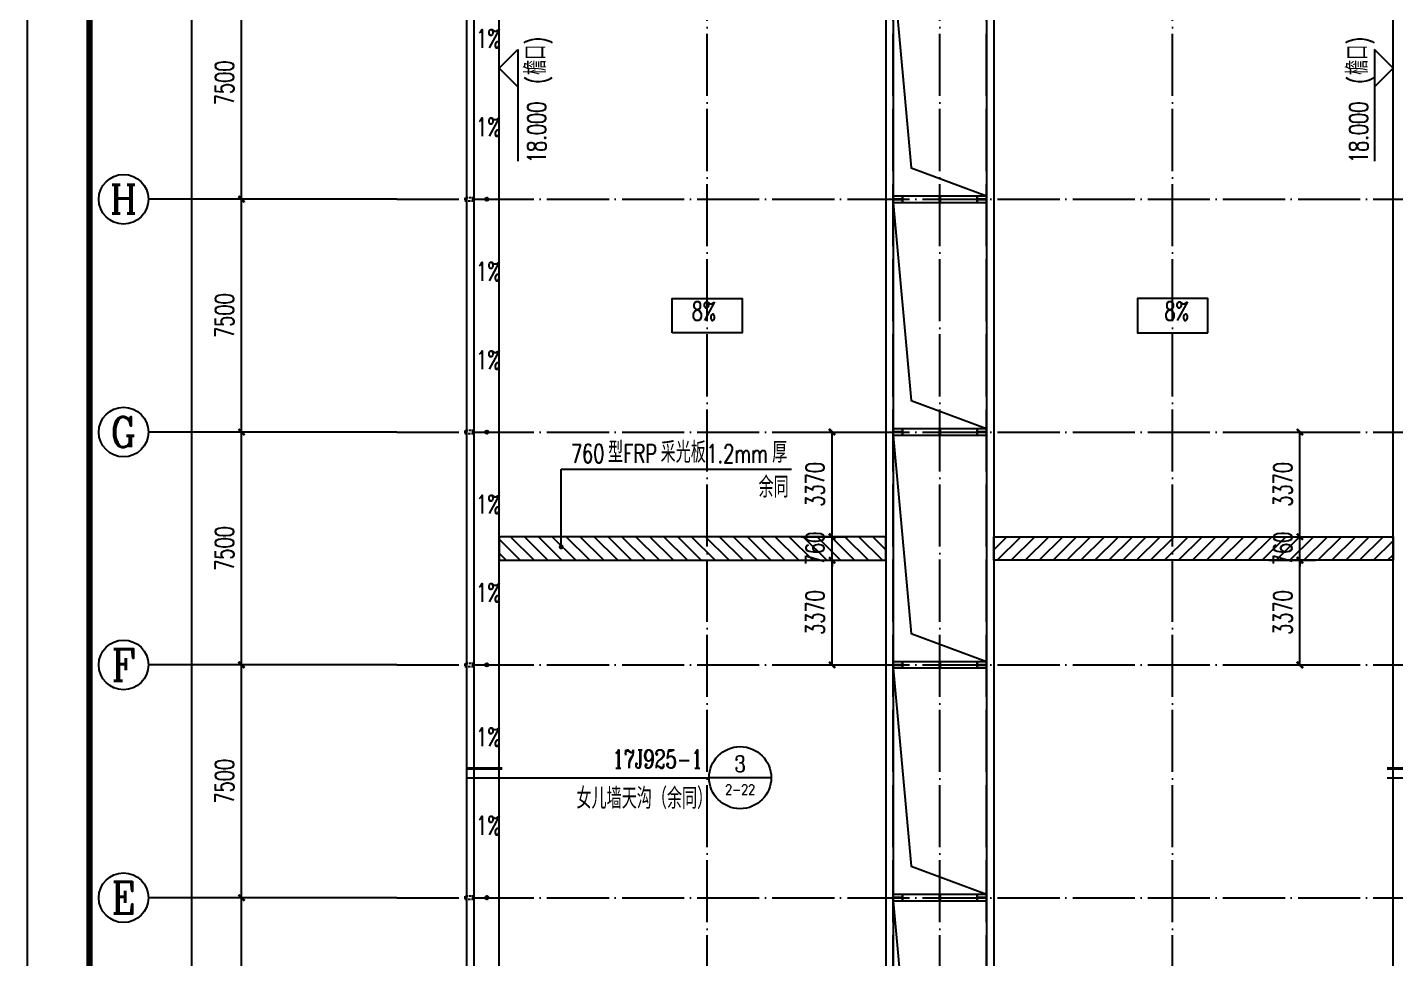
# Model space of a CAD drawing. Extents: x 14095202 to 14511487, y -1430609 to -90420.
# Drawn here: x 14387687 to 14431771, y -737833 to -707833 of the extents above; entities that cross this region are included whole.
import ezdxf
from ezdxf.enums import TextEntityAlignment as Align

# ---------------------------------------------------------------- set-up
doc = ezdxf.new("R2010")
doc.units = 0
doc.header["$LTSCALE"] = 1000
doc.header["$MEASUREMENT"] = 0
doc.linetypes.add('DASH', pattern=[0.35, 0.25, -0.1])
doc.linetypes.add('DOTE', pattern=[2.42, 2, -0.2, 0.02, -0.2])
for name, color, linetype in [('AXIS', 3, 'Continuous'), ('AXIS_TEXT', 7, 'Continuous'), ('COLUMN', 2, 'Continuous'), ('DIM_IDEN', 3, 'Continuous'), ('DIM_LEAD', 3, 'Continuous'), ('DIM_SYMB', 3, 'Continuous'), ('DOTE', 1, 'DOTE'), ('PUB_DIM', 3, 'Continuous'), ('PUB_TEXT', 7, 'Continuous'), ('TK', 4, 'Continuous'), ('WALL-PARAPET', 6, 'Continuous'), ('采光带', 4, 'Continuous'), ('雨水管', 4, 'Continuous')]:
    doc.layers.add(name, color=color, linetype=linetype)
doc.styles.add('_TCH_AXIS', font='COMPLEX', dxfattribs={"bigfont": 'GBCBIG'})
doc.styles.add('_TCH_DIM', font='SIMPLEX', dxfattribs={"bigfont": 'GBCBIG'})
doc.styles.add('_TCH_DIM_T3', font='SIMPLEX', dxfattribs={"width": 0.705882, "bigfont": 'GBCBIG'})
doc.styles.add('_TCH_LABEL', font='COMPLEX', dxfattribs={"bigfont": 'GBCBIG'})
doc.styles.add('COMPLEX', font='COMPLEX')
doc.dimstyles.new('_TCH_ARCH&&200', dxfattribs={"dimtxt": 595, "dimasz": 200, "dimexe": 500, "dimexo": 600, "dimgap": 252.5, "dimtad": 1, "dimdec": 0, "dimzin": 0, "dimdsep": 46, "dimtxsty": '_TCH_DIM_T3', "dimblk": 'ARCHTICK', "dimcen": 0.09, "dimclrt": 7, "dimazin": 2, "dimtfac": 1, "dimtdec": 0, "dimtix": 1, "dimtmove": 2, "dimatfit": 3, "dimfxl": 0, "dimtolj": 1, "dimtzin": 0, "dimarcsym": 0})

# ---------------------------------------------------------------- blocks, each defined once
blk = doc.blocks.new('A$C0FCD69EC')
at = {"layer": 'COLUMN'}
blk.add_hatch(color=256, dxfattribs=at).paths.add_polyline_path([(300, 180), (294, 180), (294, 94), (6, 94), (6, 180), (0, 180), (0, 0), (6, 0), (6, 86), (294, 86), (294, 0), (300, 0)])
blk.add_lwpolyline([(300, 0), (294, 0), (294, 86), (6, 86), (6, 0), (0, 0), (0, 180), (6, 180), (6, 94), (294, 94), (294, 180), (300, 180)], close=True, dxfattribs=at)
blk = doc.blocks.new('A$C22C4548D')
blk.add_line((0, 10), (300, 10))
blk.add_lwpolyline([(30, 20), (270, 20), (270, 0), (30, 0)], close=True)
blk = doc.blocks.new('GeYuanFrame_80008245', base_point=(20.09, 4.53))
at = {"layer": 'TK'}
blk.add_lwpolyline([(20.09, 4.53), (20.09, 598.53), (1071.09, 598.53), (1071.09, 4.53)], close=True, dxfattribs=at)
at = {"layer": 'TK', "const_width": 1}
blk.add_lwpolyline([(45.09, 588.53), (1061.09, 588.53), (1061.09, 14.53), (45.09, 14.53)], close=True, dxfattribs=at)
blk = doc.blocks.new('_AXISO')
blk.add_circle((0, 0), 0.5)
at = {"layer": 'AXIS_TEXT', "style": 'COMPLEX', "width": 1.041667}
blk.add_attdef('A', text='', height=0.56, dxfattribs=at).set_placement((-0.25, -0.28), (0.25, -0.28), align=Align.FIT)
blk = doc.blocks.new('_ArchTick')
at = {"color": 0, "linetype": 'ByBlock', "const_width": 0.4}
blk.add_lwpolyline([(-0.5, -0.5), (0.5, 0.5)], dxfattribs=at)
blk = doc.blocks.new('*D292')
at = {"layer": 'AXIS', "color": 0, "lineweight": -2}
for p, q in [((14398987, -638380), (14392487, -638380)), ((14392987, -765860), (14392987, -638380)), ((14398987, -765860), (14392487, -765860))]:
    blk.add_line(p, q, dxfattribs=at)
at = {"layer": 'Defpoints', "color": 0}
for p in [(14392987, -638380), (14399587, -638380), (14399587, -765860)]:
    blk.add_point(p, dxfattribs=at)
at = {"layer": 'AXIS', "color": 0, "lineweight": -2, "xscale": 200, "yscale": 200, "zscale": 200}
for p, rotation in [((14392987, -638380), 90), ((14392987, -765860), 270)]:
    blk.add_blockref('_ArchTick', p, dxfattribs=dict(at, rotation=rotation))
at = {"layer": 'AXIS', "color": 7, "insert": (14392437, -702120), "char_height": 595, "attachment_point": 5, "rotation": 90, "style": '_TCH_DIM_T3'}
blk.add_mtext('\\A1;127480', dxfattribs=at)
blk = doc.blocks.new('*D297')
at = {"layer": 'AXIS', "color": 0, "lineweight": -2}
for p, q in [((14398987, -735870), (14394087, -735870)), ((14394587, -743370), (14394587, -735870)), ((14398987, -743370), (14394087, -743370))]:
    blk.add_line(p, q, dxfattribs=at)
at = {"layer": 'Defpoints', "color": 0}
for p in [(14394587, -735870), (14399587, -735870), (14399587, -743370)]:
    blk.add_point(p, dxfattribs=at)
at = {"layer": 'AXIS', "color": 0, "lineweight": -2, "xscale": 200, "yscale": 200, "zscale": 200}
for p, rotation in [((14394587, -735870), 90), ((14394587, -743370), 270)]:
    blk.add_blockref('_ArchTick', p, dxfattribs=dict(at, rotation=rotation))
at = {"layer": 'AXIS', "color": 7, "insert": (14394037, -739620), "char_height": 595, "attachment_point": 5, "rotation": 90, "style": '_TCH_DIM_T3'}
blk.add_mtext('\\A1;7500', dxfattribs=at)
blk = doc.blocks.new('*D298')
at = {"layer": 'AXIS', "color": 0, "lineweight": -2}
for p, q in [((14398987, -728370), (14394087, -728370)), ((14394587, -735870), (14394587, -728370)), ((14398987, -735870), (14394087, -735870))]:
    blk.add_line(p, q, dxfattribs=at)
at = {"layer": 'Defpoints', "color": 0}
for p in [(14394587, -728370), (14399587, -728370), (14399587, -735870)]:
    blk.add_point(p, dxfattribs=at)
at = {"layer": 'AXIS', "color": 0, "lineweight": -2, "xscale": 200, "yscale": 200, "zscale": 200}
for p, rotation in [((14394587, -728370), 90), ((14394587, -735870), 270)]:
    blk.add_blockref('_ArchTick', p, dxfattribs=dict(at, rotation=rotation))
at = {"layer": 'AXIS', "color": 7, "insert": (14394037, -732120), "char_height": 595, "attachment_point": 5, "rotation": 90, "style": '_TCH_DIM_T3'}
blk.add_mtext('\\A1;7500', dxfattribs=at)
blk = doc.blocks.new('*D299')
at = {"layer": 'AXIS', "color": 0, "lineweight": -2}
for p, q in [((14398987, -720870), (14394087, -720870)), ((14394587, -728370), (14394587, -720870)), ((14398987, -728370), (14394087, -728370))]:
    blk.add_line(p, q, dxfattribs=at)
at = {"layer": 'Defpoints', "color": 0}
for p in [(14394587, -720870), (14399587, -720870), (14399587, -728370)]:
    blk.add_point(p, dxfattribs=at)
at = {"layer": 'AXIS', "color": 0, "lineweight": -2, "xscale": 200, "yscale": 200, "zscale": 200}
for p, rotation in [((14394587, -720870), 90), ((14394587, -728370), 270)]:
    blk.add_blockref('_ArchTick', p, dxfattribs=dict(at, rotation=rotation))
at = {"layer": 'AXIS', "color": 7, "insert": (14394037, -724620), "char_height": 595, "attachment_point": 5, "rotation": 90, "style": '_TCH_DIM_T3'}
blk.add_mtext('\\A1;7500', dxfattribs=at)
blk = doc.blocks.new('*D300')
at = {"layer": 'AXIS', "color": 0, "lineweight": -2}
for p, q in [((14398987, -713370), (14394087, -713370)), ((14394587, -720870), (14394587, -713370)), ((14398987, -720870), (14394087, -720870))]:
    blk.add_line(p, q, dxfattribs=at)
at = {"layer": 'Defpoints', "color": 0}
for p in [(14394587, -713370), (14399587, -713370), (14399587, -720870)]:
    blk.add_point(p, dxfattribs=at)
at = {"layer": 'AXIS', "color": 0, "lineweight": -2, "xscale": 200, "yscale": 200, "zscale": 200}
for p, rotation in [((14394587, -713370), 90), ((14394587, -720870), 270)]:
    blk.add_blockref('_ArchTick', p, dxfattribs=dict(at, rotation=rotation))
at = {"layer": 'AXIS', "color": 7, "insert": (14394037, -717120), "char_height": 595, "attachment_point": 5, "rotation": 90, "style": '_TCH_DIM_T3'}
blk.add_mtext('\\A1;7500', dxfattribs=at)
blk = doc.blocks.new('*D301')
at = {"layer": 'AXIS', "color": 0, "lineweight": -2}
for p, q in [((14398987, -705870), (14394087, -705870)), ((14394587, -713370), (14394587, -705870)), ((14398987, -713370), (14394087, -713370))]:
    blk.add_line(p, q, dxfattribs=at)
at = {"layer": 'Defpoints', "color": 0}
for p in [(14394587, -705870), (14399587, -705870), (14399587, -713370)]:
    blk.add_point(p, dxfattribs=at)
at = {"layer": 'AXIS', "color": 0, "lineweight": -2, "xscale": 200, "yscale": 200, "zscale": 200}
for p, rotation in [((14394587, -705870), 90), ((14394587, -713370), 270)]:
    blk.add_blockref('_ArchTick', p, dxfattribs=dict(at, rotation=rotation))
at = {"layer": 'AXIS', "color": 7, "insert": (14394037, -709620), "char_height": 595, "attachment_point": 5, "rotation": 90, "style": '_TCH_DIM_T3'}
blk.add_mtext('\\A1;7500', dxfattribs=at)
blk = doc.blocks.new('*D640')
at = {"layer": 'Defpoints', "color": 0}
for p in [(14427087, -720870), (14428687, -720870), (14427087, -724240)]:
    blk.add_point(p, dxfattribs=at)
at = {"layer": 'PUB_DIM', "color": 0, "lineweight": -2}
for p, q in [((14427687, -720870), (14429187, -720870)), ((14428687, -724240), (14428687, -720870)), ((14427687, -724240), (14429187, -724240))]:
    blk.add_line(p, q, dxfattribs=at)
at = {"layer": 'PUB_DIM', "color": 0, "lineweight": -2, "xscale": 200, "yscale": 200, "zscale": 200}
for p, rotation in [((14428687, -720870), 90), ((14428687, -724240), 270)]:
    blk.add_blockref('_ArchTick', p, dxfattribs=dict(at, rotation=rotation))
at = {"layer": 'PUB_DIM', "color": 7, "insert": (14428137, -722555), "char_height": 595, "attachment_point": 5, "rotation": 90, "style": '_TCH_DIM_T3'}
blk.add_mtext('\\A1;3370', dxfattribs=at)
blk = doc.blocks.new('*D641')
at = {"layer": 'Defpoints', "color": 0}
for p in [(14427087, -724240), (14428687, -724240), (14427087, -725000)]:
    blk.add_point(p, dxfattribs=at)
at = {"layer": 'PUB_DIM', "color": 0, "lineweight": -2}
for p, q in [((14427687, -724240), (14429187, -724240)), ((14428687, -724240), (14428687, -724040)), ((14428687, -725000), (14428687, -724240)), ((14427687, -725000), (14429187, -725000)), ((14428687, -725000), (14428687, -725200))]:
    blk.add_line(p, q, dxfattribs=at)
at = {"layer": 'PUB_DIM', "color": 0, "lineweight": -2, "xscale": 200, "yscale": 200, "zscale": 200}
for p, rotation in [((14428687, -724240), 270), ((14428687, -725000), 90)]:
    blk.add_blockref('_ArchTick', p, dxfattribs=dict(at, rotation=rotation))
at = {"layer": 'PUB_DIM', "color": 7, "insert": (14428137, -724620), "char_height": 595, "attachment_point": 5, "rotation": 90, "style": '_TCH_DIM_T3'}
blk.add_mtext('\\A1;760', dxfattribs=at)
blk = doc.blocks.new('*D642')
at = {"layer": 'Defpoints', "color": 0}
for p in [(14427087, -725000), (14428687, -725000), (14427087, -728370)]:
    blk.add_point(p, dxfattribs=at)
at = {"layer": 'PUB_DIM', "color": 0, "lineweight": -2}
for p, q in [((14427687, -725000), (14429187, -725000)), ((14428687, -728370), (14428687, -725000)), ((14427687, -728370), (14429187, -728370))]:
    blk.add_line(p, q, dxfattribs=at)
at = {"layer": 'PUB_DIM', "color": 0, "lineweight": -2, "xscale": 200, "yscale": 200, "zscale": 200}
for p, rotation in [((14428687, -725000), 90), ((14428687, -728370), 270)]:
    blk.add_blockref('_ArchTick', p, dxfattribs=dict(at, rotation=rotation))
at = {"layer": 'PUB_DIM', "color": 7, "insert": (14428137, -726685), "char_height": 595, "attachment_point": 5, "rotation": 90, "style": '_TCH_DIM_T3'}
blk.add_mtext('\\A1;3370', dxfattribs=at)
blk = doc.blocks.new('*D1002')
at = {"layer": 'Defpoints', "color": 0}
for p in [(14412013, -720870), (14413613, -720870), (14412013, -724240)]:
    blk.add_point(p, dxfattribs=at)
at = {"layer": 'PUB_DIM', "color": 0, "lineweight": -2}
for p, q in [((14412613, -720870), (14414113, -720870)), ((14413613, -724240), (14413613, -720870)), ((14412613, -724240), (14414113, -724240))]:
    blk.add_line(p, q, dxfattribs=at)
at = {"layer": 'PUB_DIM', "color": 0, "lineweight": -2, "xscale": 200, "yscale": 200, "zscale": 200}
for p, rotation in [((14413613, -720870), 90), ((14413613, -724240), 270)]:
    blk.add_blockref('_ArchTick', p, dxfattribs=dict(at, rotation=rotation))
at = {"layer": 'PUB_DIM', "color": 7, "insert": (14413063, -722555), "char_height": 595, "attachment_point": 5, "rotation": 90, "style": '_TCH_DIM_T3'}
blk.add_mtext('\\A1;3370', dxfattribs=at)
blk = doc.blocks.new('*D1003')
at = {"layer": 'Defpoints', "color": 0}
for p in [(14412013, -724240), (14413613, -724240), (14412013, -725000)]:
    blk.add_point(p, dxfattribs=at)
at = {"layer": 'PUB_DIM', "color": 0, "lineweight": -2}
for p, q in [((14412613, -724240), (14414113, -724240)), ((14413613, -724240), (14413613, -724040)), ((14413613, -725000), (14413613, -724240)), ((14412613, -725000), (14414113, -725000)), ((14413613, -725000), (14413613, -725200))]:
    blk.add_line(p, q, dxfattribs=at)
at = {"layer": 'PUB_DIM', "color": 0, "lineweight": -2, "xscale": 200, "yscale": 200, "zscale": 200}
for p, rotation in [((14413613, -724240), 270), ((14413613, -725000), 90)]:
    blk.add_blockref('_ArchTick', p, dxfattribs=dict(at, rotation=rotation))
at = {"layer": 'PUB_DIM', "color": 7, "insert": (14413063, -724620), "char_height": 595, "attachment_point": 5, "rotation": 90, "style": '_TCH_DIM_T3'}
blk.add_mtext('\\A1;760', dxfattribs=at)
blk = doc.blocks.new('*D1004')
at = {"layer": 'Defpoints', "color": 0}
for p in [(14412013, -725000), (14413613, -725000), (14412013, -728370)]:
    blk.add_point(p, dxfattribs=at)
at = {"layer": 'PUB_DIM', "color": 0, "lineweight": -2}
for p, q in [((14412613, -725000), (14414113, -725000)), ((14413613, -728370), (14413613, -725000)), ((14412613, -728370), (14414113, -728370))]:
    blk.add_line(p, q, dxfattribs=at)
at = {"layer": 'PUB_DIM', "color": 0, "lineweight": -2, "xscale": 200, "yscale": 200, "zscale": 200}
for p, rotation in [((14413613, -725000), 90), ((14413613, -728370), 270)]:
    blk.add_blockref('_ArchTick', p, dxfattribs=dict(at, rotation=rotation))
at = {"layer": 'PUB_DIM', "color": 7, "insert": (14413063, -726685), "char_height": 595, "attachment_point": 5, "rotation": 90, "style": '_TCH_DIM_T3'}
blk.add_mtext('\\A1;3370', dxfattribs=at)

msp = doc.modelspace()

# ---------------------------------------------------------------- hatches: boundary and pattern name
at = {"layer": '采光带'}
h = msp.add_hatch(dxfattribs=at)
h.set_pattern_fill('ANSI31', color=250, scale=200, angle=-90, style=0)
h.set_pattern_definition([(315, (14635882.27, 8321978.5), (224.506403, 224.506403), [])])
h.paths.add_polyline_path([(14402886.9, -725000.3), (14415346.9, -725000.3), (14415346.9, -724240.3), (14402886.9, -724240.3)])
h = msp.add_hatch(dxfattribs=at)
h.set_pattern_fill('ANSI31', color=250, scale=200, angle=-90, style=0)
h.set_pattern_definition([(225, (14198291.43, 8321978.5), (-224.506403, 224.506403), [])])
h.paths.add_polyline_path([(14431686.9, -725000.3), (14418826.9, -725000.3), (14418826.9, -724240.3), (14431686.9, -724240.3)])

# ---------------------------------------------------------------- linework, layer by layer
at = {"ltscale": 0.5}
for p, q in [((14402886.9, -765620.3), (14402886.9, -638620.3)), ((14431686.9, -765620.3), (14431686.9, -638620.3))]:
    msp.add_line(p, q, dxfattribs=at)
for points in [[(14401846.9, -638380.3), (14492326.9, -638380.3), (14492326.9, -765860.3), (14401846.9, -765860.3)], [(14402086.9, -638620.3), (14492086.9, -638620.3), (14492086.9, -765620.3), (14402086.9, -765620.3)], [(14418586.9, -713480.3), (14415586.9, -713480.3), (14415586.9, -713260.3), (14418586.9, -713260.3)], [(14408458.3, -717674.3), (14408458.3, -716566.4), (14410715.4, -716566.4), (14410715.4, -717674.3)], [(14425715.4, -717674.3), (14425715.4, -716566.4), (14423458.3, -716566.4), (14423458.3, -717674.3)], [(14418586.9, -720980.3), (14415586.9, -720980.3), (14415586.9, -720760.3), (14418586.9, -720760.3)], [(14418586.9, -728480.3), (14415586.9, -728480.3), (14415586.9, -728260.3), (14418586.9, -728260.3)], [(14418586.9, -735980.3), (14415586.9, -735980.3), (14415586.9, -735760.3), (14418586.9, -735760.3)]]:
    msp.add_lwpolyline(points, close=True)
for points in [[(14415586.9, -705980.3), (14416157.5, -712354.4), (14418586.9, -713260.3)], [(14415586.9, -713480.3), (14416157.5, -719854.4), (14418586.9, -720760.3)], [(14415586.9, -720980.3), (14416157.5, -727354.4), (14418586.9, -728260.3)], [(14415586.9, -728480.3), (14416157.5, -734854.4), (14418586.9, -735760.3)], [(14415586.9, -735980.3), (14416157.5, -742354.4), (14418586.9, -743260.3)]]:
    msp.add_lwpolyline(points)
at = {"linetype": 'DASH', "ltscale": 0.3}
for points in [[(14402086.9, -713420.3), (14402086.9, -713320.3), (14401786.9, -713320.3), (14401786.9, -713420.3)], [(14402086.9, -720920.3), (14402086.9, -720820.3), (14401786.9, -720820.3), (14401786.9, -720920.3)], [(14402086.9, -728420.3), (14402086.9, -728320.3), (14401786.9, -728320.3), (14401786.9, -728420.3)], [(14402086.9, -735920.3), (14402086.9, -735820.3), (14401786.9, -735820.3), (14401786.9, -735920.3)]]:
    msp.add_lwpolyline(points, close=True, dxfattribs=at)
at = {"layer": 'AXIS'}
for p, q in [((14399586.9, -713370.3), (14391586.9, -713370.3)), ((14399586.9, -720870.3), (14391586.9, -720870.3)), ((14399586.9, -728370.3), (14391586.9, -728370.3)), ((14399586.9, -735870.3), (14391586.9, -735870.3))]:
    msp.add_line(p, q, dxfattribs=at)
at = {"layer": 'DIM_IDEN'}
for p, q in [((14401846.9, -732004.5), (14405396.9, -732004.5)), ((14405396.9, -732004.5), (14409651.4, -732004.5)), ((14411651.4, -732004.5), (14409651.4, -732004.5)), ((14431494.4, -732004.5), (14435044.4, -732004.5))]:
    msp.add_line(p, q, dxfattribs=at)
at = {"layer": 'DIM_IDEN', "const_width": 100}
for points in [[(14401846.9, -731704.5), (14402986.9, -731704.5)], [(14431494.4, -731704.5), (14432634.4, -731704.5)]]:
    msp.add_lwpolyline(points, dxfattribs=at)
at = {"layer": 'DIM_IDEN'}
msp.add_circle((14410651.4, -732004.5), 1000, dxfattribs=at)
at = {"layer": 'DIM_LEAD'}
for p, q in [((14404886.9, -724570.3), (14404886.9, -722070.3)), ((14404886.9, -722070.3), (14412310.3, -722070.3))]:
    msp.add_line(p, q, dxfattribs=at)
at = {"layer": 'DIM_LEAD', "const_width": 80}
msp.add_lwpolyline([(14404886.9, -724610.3, 1), (14404886.9, -724530.3, 1)], format="xyb", close=True, dxfattribs=at)
at = {"layer": 'DIM_SYMB'}
for points in [[(14402486.9, -711552.8, 0, 0, 0), (14402486.9, -712467.7, 160, 0, 0), (14402486.9, -713067.7, 0, 0, 0)], [(14402486.9, -715187.9, 0, 0, 0), (14402486.9, -714273, 160, 0, 0), (14402486.9, -713673, 0, 0, 0)], [(14402486.9, -719052.8, 0, 0, 0), (14402486.9, -719967.7, 160, 0, 0), (14402486.9, -720567.7, 0, 0, 0)], [(14402486.9, -722687.9, 0, 0, 0), (14402486.9, -721773, 160, 0, 0), (14402486.9, -721173, 0, 0, 0)], [(14402486.9, -726552.8, 0, 0, 0), (14402486.9, -727467.7, 160, 0, 0), (14402486.9, -728067.7, 0, 0, 0)], [(14402486.9, -730187.9, 0, 0, 0), (14402486.9, -729273, 160, 0, 0), (14402486.9, -728673, 0, 0, 0)], [(14402486.9, -734052.8, 0, 0, 0), (14402486.9, -734967.7, 160, 0, 0), (14402486.9, -735567.7, 0, 0, 0)], [(14402486.9, -737687.9, 0, 0, 0), (14402486.9, -736773, 160, 0, 0), (14402486.9, -736173, 0, 0, 0)]]:
    msp.add_lwpolyline(points, format="xyseb", dxfattribs=at)
at = {"layer": 'DOTE'}
for p, q in [((14402086.9, -768120.3), (14402086.9, -636120.3)), ((14409586.9, -768120.3), (14409586.9, -636120.3)), ((14415586.9, -768120.3), (14415586.9, -636120.3)), ((14417086.9, -768120.3), (14417086.9, -636120.3)), ((14418586.9, -768120.3), (14418586.9, -636120.3)), ((14424586.9, -768120.3), (14424586.9, -636120.3)), ((14399586.9, -713370.3), (14494586.9, -713370.3)), ((14399586.9, -720870.3), (14494586.9, -720870.3)), ((14399586.9, -728370.3), (14494586.9, -728370.3)), ((14399586.9, -735870.3), (14494586.9, -735870.3))]:
    msp.add_line(p, q, dxfattribs=at)
at = {"layer": 'PUB_DIM'}
for p, q in [((14402886.5, -709144.8), (14403486.5, -708544.8)), ((14403486.5, -708544.8), (14403486.5, -712144.8)), ((14431686.9, -709144.8), (14431086.9, -708544.8)), ((14431086.9, -708544.8), (14431086.9, -712144.8)), ((14402886.5, -709144.8), (14403486.5, -709744.8)), ((14431686.9, -709144.8), (14431086.9, -709744.8))]:
    msp.add_line(p, q, dxfattribs=at)
for points in [[(14410209.2, -717483.1, 0, 0, 0), (14409334.2, -717483.1, 160, 0, 0), (14408734.2, -717483.1, 0, 0, 0)], [(14423964.5, -717483.1, 0, 0, 0), (14424839.5, -717483.1, 160, 0, 0), (14425439.5, -717483.1, 0, 0, 0)]]:
    msp.add_lwpolyline(points, format="xyseb", dxfattribs=at)
at = {"layer": 'WALL-PARAPET'}
for p, q in [((14415346.9, -645780.3), (14415346.9, -758460.3)), ((14415586.9, -645780.3), (14415586.9, -758460.3)), ((14418586.9, -645780.3), (14418586.9, -758460.3)), ((14418826.9, -645780.3), (14418826.9, -758460.3))]:
    msp.add_line(p, q, dxfattribs=at)
at = {"layer": '采光带', "color": 4}
for points in [[(14402886.9, -725000.3), (14415346.9, -725000.3), (14415346.9, -724240.3), (14402886.9, -724240.3)], [(14431686.9, -725000.3), (14418826.9, -725000.3), (14418826.9, -724240.3), (14431686.9, -724240.3)]]:
    msp.add_lwpolyline(points, close=True, dxfattribs=at)
at = {"layer": '雨水管'}
for centre in [(14402486.9, -713370.3), (14402486.9, -720870.3), (14402486.9, -728370.3), (14402486.9, -735870.3)]:
    msp.add_circle(centre, 55, dxfattribs=at)

# ---------------------------------------------------------------- block references
at = {"xscale": 200, "yscale": 200, "zscale": 200, "rotation": 270}
msp.add_blockref('GeYuanFrame_80008245', (14387686.9, -602520.3), dxfattribs=at)
at = {"rotation": 90}
for p in [(14417096.9, -713524.4), (14417096.9, -721024.4), (14417096.9, -728524.4), (14417096.9, -736024.4)]:
    msp.add_blockref('A$C22C4548D', p, dxfattribs=at)
at = {"layer": 'AXIS'}
ref = msp.add_blockref('_AXISO', (14390786.9, -713370.3), dxfattribs=dict(at, xscale=1600, yscale=1600, zscale=1600))
ref.add_attrib('A', 'H', dxfattribs={"layer": 'AXIS_TEXT', "ltscale": 0.5, "height": 926.9, "style": '_TCH_AXIS'}).set_placement((14390345.5, -713833.8), (14391228.2, -713833.8), align=Align.FIT)
ref = msp.add_blockref('_AXISO', (14390786.9, -720870.3), dxfattribs=dict(at, xscale=1600, yscale=1600, zscale=1600))
ref.add_attrib('A', 'G', dxfattribs={"layer": 'AXIS_TEXT', "ltscale": 0.5, "height": 971.8, "style": '_TCH_AXIS'}).set_placement((14390370.3, -721356.3), (14391203.4, -721356.3), align=Align.FIT)
ref = msp.add_blockref('_AXISO', (14390786.9, -728370.3), dxfattribs=dict(at, xscale=1600, yscale=1600, zscale=1600))
ref.add_attrib('A', 'F', dxfattribs={"layer": 'AXIS_TEXT', "ltscale": 0.5, "height": 1018.2, "style": '_TCH_AXIS'}).set_placement((14390399, -728879.4), (14391174.7, -728879.4), align=Align.FIT)
ref = msp.add_blockref('_AXISO', (14390786.9, -735870.3), dxfattribs=dict(at, xscale=1600, yscale=1600, zscale=1600))
ref.add_attrib('A', 'E', dxfattribs={"layer": 'AXIS_TEXT', "ltscale": 0.5, "height": 1018.2, "style": '_TCH_AXIS'}).set_placement((14390399, -736379.4), (14391174.7, -736379.4), align=Align.FIT)
at = {"layer": 'COLUMN', "xscale": -1}
for p in [(14415886.9, -713460.3), (14418586.9, -713460.3), (14415886.9, -720960.3), (14418586.9, -720960.3), (14415886.9, -728460.3), (14418586.9, -728460.3), (14415886.9, -735960.3), (14418586.9, -735960.3)]:
    msp.add_blockref('A$C0FCD69EC', p, dxfattribs=at)

# ---------------------------------------------------------------- texts
at = {"layer": 'PUB_TEXT', "width": 0.705882}
for s, style, p in [('1%%%', '_TCH_DIM', (14402146.9, -708492.9)), ('1%%%', '_TCH_DIM', (14402146.9, -711342.8)), ('1%%%', '_TCH_DIM', (14402146.9, -715992.9)), ('8%', '_TCH_DIM', (14409091.7, -717273.1)), ('8%', '_TCH_DIM', (14424322, -717273.1)), ('1%%%', '_TCH_DIM', (14402146.9, -718842.8)), ('760', '_TCH_DIM', (14405197.3, -721860.3)), ('FRP', '_TCH_DIM', (14406888.8, -721860.3)), ('1.2mm', '_TCH_DIM', (14409563.3, -721860.3)), ('1%%%', '_TCH_DIM', (14402146.9, -723492.9)), ('1%%%', '_TCH_DIM', (14402146.9, -726342.8)), ('1%%%', '_TCH_DIM', (14402146.9, -730992.9)), ('17J925-1', '_TCH_LABEL', (14406541.4, -731702)), ('1%%%', '_TCH_DIM', (14402146.9, -733842.8))]:
    msp.add_text(s, height=595, dxfattribs=dict(at, style=style)).set_placement(p)
at = {"layer": 'PUB_TEXT', "style": '_TCH_DIM', "width": 0.705882}
for s, p in [(')', (14404396.5, -708381.8)), (')', (14430876.9, -708381.8)), ('(', (14404396.5, -709644.8)), ('(', (14430876.9, -709644.8)), ('18.000', (14404396.5, -712204.8)), ('18.000', (14430876.9, -712204.8))]:
    msp.add_text(s, height=595, rotation=90, dxfattribs=at).set_placement(p)
at = {"layer": 'PUB_TEXT', "style": '_TCH_DIM'}
for p in [(14404396.5, -709364.8), (14430876.9, -709364.8)]:
    msp.add_text('檐口', height=675.18, rotation=90, dxfattribs=at).set_placement(p)
at = {"layer": 'PUB_TEXT'}
for s, height, style, p in [('型', 675.2, '_TCH_DIM', (14406397.3, -721860.3)), ('采光板', 675.18, '_TCH_DIM', (14408088.8, -721860.3)), ('厚', 675.2, '_TCH_DIM', (14411683.3, -721860.3)), ('余同', 675.18, '_TCH_DIM', (14411243.9, -722980.3)), ('女儿墙天沟（余同）', 675.18, '_TCH_LABEL', (14405377.6, -733006))]:
    msp.add_text(s, height=height, dxfattribs=dict(at, style=style)).set_placement(p)
at = {"layer": 'PUB_TEXT', "style": '_TCH_LABEL'}
for s, height, width, p, p2 in [('3', 517.6, 1.35729, (14410462.1, -731818.8), (14410840.7, -731818.8)), ('2-22', 325.41, 1.102933, (14410169.8, -732550.4), (14411132.9, -732550.4))]:
    msp.add_text(s, height=height, dxfattribs=dict(at, width=width)).set_placement(p, p2, align=Align.FIT)

# ---------------------------------------------------------------- dimensions: what is measured, and where the dimension line sits
at = {"layer": 'AXIS'}
for p1, p2, distance, text, picture, middle in [((14399586.9, -765860.3), (14399586.9, -638380.3), 6600, '127480', '*D292', (14392436.9, -702120.3)), ((14399586.9, -713370.3), (14399586.9, -705870.3), 5000, '7500', '*D301', (14394036.9, -709620.3)), ((14399586.9, -720870.3), (14399586.9, -713370.3), 5000, '7500', '*D300', (14394036.9, -717120.3)), ((14399586.9, -728370.3), (14399586.9, -720870.3), 5000, '7500', '*D299', (14394036.9, -724620.3)), ((14399586.9, -735870.3), (14399586.9, -728370.3), 5000, '7500', '*D298', (14394036.9, -732120.3)), ((14399586.9, -743370.3), (14399586.9, -735870.3), 5000, '7500', '*D297', (14394036.9, -739620.3))]:
    dim = msp.add_aligned_dim(p1=p1, p2=p2, distance=distance, text=text, dimstyle='_TCH_ARCH&&200', dxfattribs=at)
    dim.commit()
    dim.dimension.update_dxf_attribs({"geometry": picture, "text_midpoint": middle})
at = {"layer": 'PUB_DIM'}
for p1, p2, text, picture, middle in [((14412013.5, -724240.3), (14412013.5, -720870.3), '3370', '*D1002', (14413063.5, -722555.3)), ((14427086.9, -724240.3), (14427086.9, -720870.3), '3370', '*D640', (14428136.9, -722555.3)), ((14412013.5, -725000.3), (14412013.5, -724240.3), '760', '*D1003', (14413063.5, -724620.3)), ((14427086.9, -725000.3), (14427086.9, -724240.3), '760', '*D641', (14428136.9, -724620.3)), ((14412013.5, -728370.3), (14412013.5, -725000.3), '3370', '*D1004', (14413063.5, -726685.3)), ((14427086.9, -728370.3), (14427086.9, -725000.3), '3370', '*D642', (14428136.9, -726685.3))]:
    dim = msp.add_aligned_dim(p1=p1, p2=p2, distance=-1600, text=text, dimstyle='_TCH_ARCH&&200', dxfattribs=at)
    dim.commit()
    dim.dimension.update_dxf_attribs({"geometry": picture, "text_midpoint": middle})

doc.saveas('drawing.dxf')
